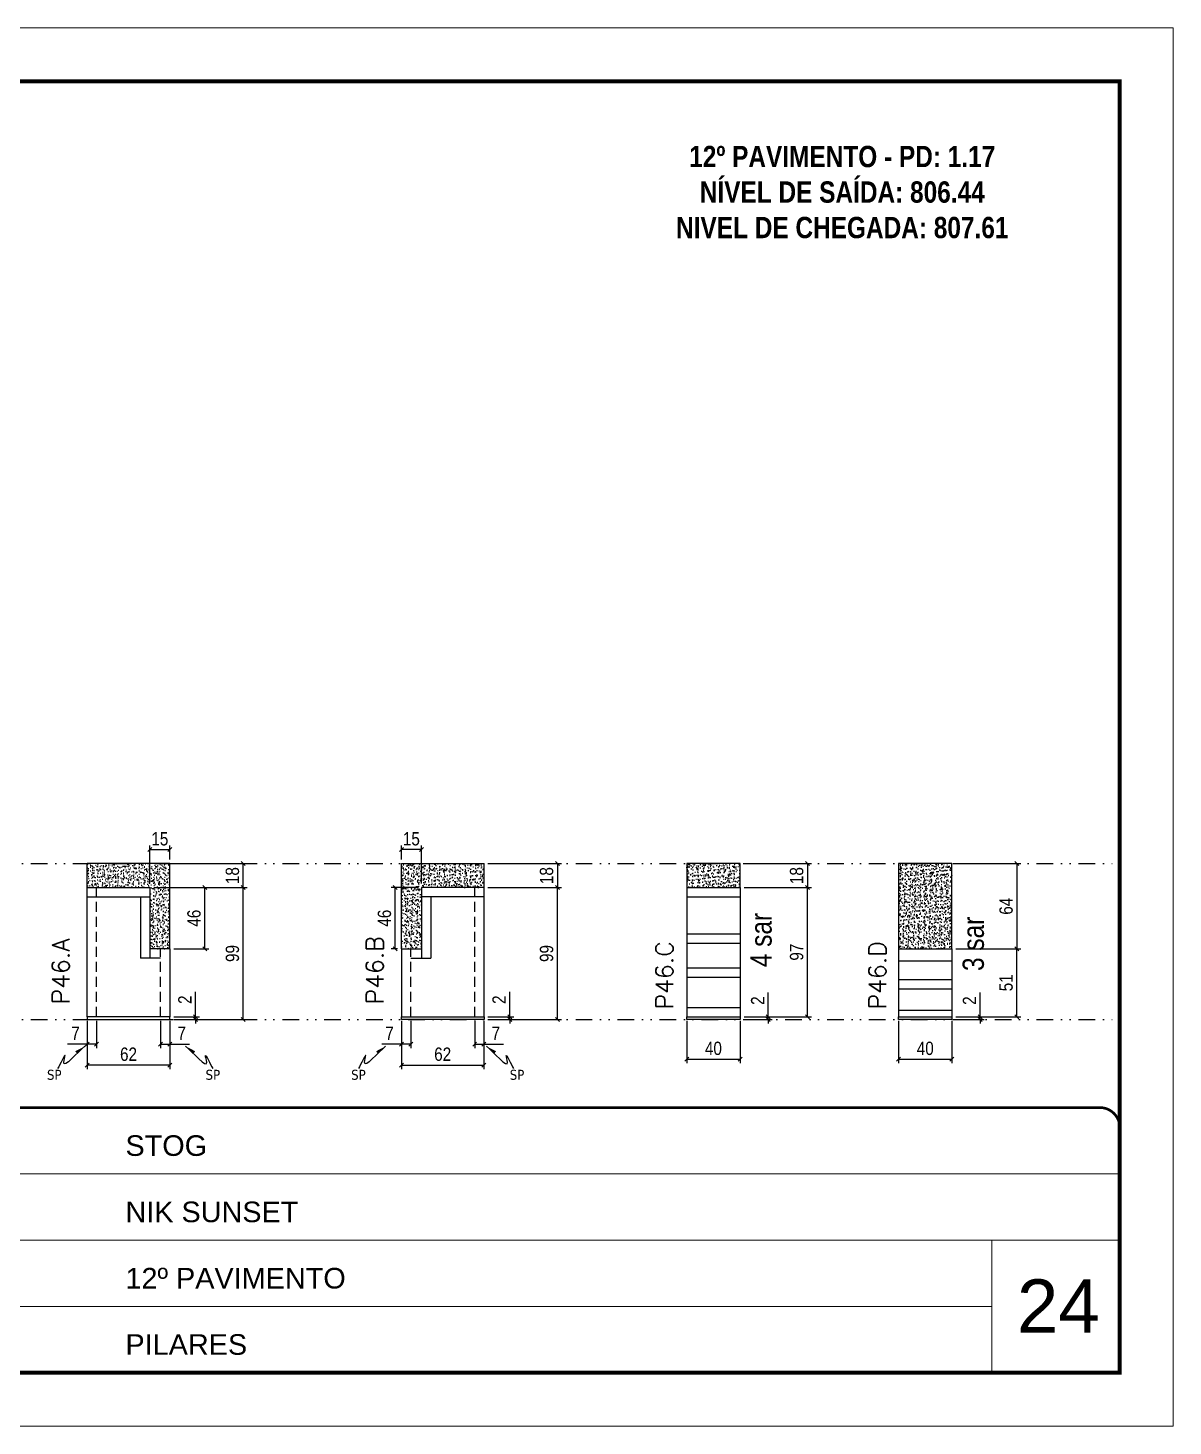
# Model space of a CAD drawing. Extents: x 808 to 7089, y -98 to 17032.
# Drawn here: x 6202 to 7062, y 10240 to 11290 of the extents above; entities that cross this region are included whole.
import ezdxf

# ---------------------------------------------------------------- set-up
doc = ezdxf.new("R2010")
doc.units = 0
for name, pattern in [('CONTINUO', [0]), ('DASHED', [0.75, 0.5, -0.25]), ('DIVIDE2', [0.625, 0.25, -0.125, 0, -0.125, 0, -0.125]), ('HIDDEN', [0.375, 0.25, -0.125])]:
    doc.linetypes.add(name, pattern=pattern)
for name, color, linetype, lineweight in [('CARIMBO', 255, 'Continuous', 9), ('Folhas', 255, 'Continuous', 9), ('SARRAFO DE PRESSAO', 251, 'DASHED', 9), ('Texto Seção', 7, 'Continuous', 15)]:
    doc.layers.add(name, color=color, linetype=linetype, lineweight=lineweight)
for name, color, linetype in [('COTA', 241, 'Continuous'), ('NOMENCLATURA', 7, 'Continuous'), ('Nível', 160, 'Continuous'), ('Painéis', 200, 'Continuous'), ('SARR_2.2x7', 40, 'Continuous'), ('Sarrafo de Pressão', 42, 'HIDDEN'), ('texto', 7, 'Continuous')]:
    doc.layers.add(name, color=color, linetype=linetype)
doc.styles.add('ARIAL', font='arial.ttf')
doc.styles.add('ARIAL_NARROW', font='ARIALN.TTF', dxfattribs={"height": 0.2})
doc.styles.add('COTA TECNICA', font='techl___.ttf', dxfattribs={"height": 10})
doc.styles.add('COTA TECNICA-50', font='techl___.ttf', dxfattribs={"height": 10})
doc.styles.add('REGUA-120', font='ROMANS.shx', dxfattribs={"height": 15})
doc.styles.add('ROMANC', font='techb___.ttf', dxfattribs={"height": 2.5})
doc.styles.get("Standard").update_dxf_attribs({"font": 'arial.ttf'})
doc.dimstyles.new('COTA PAINEL-50', dxfattribs={"dimtxt": 10, "dimasz": 3, "dimexe": 3, "dimexo": 3, "dimgap": 3, "dimtad": 1, "dimdec": 1, "dimzin": 12, "dimdsep": 46, "dimtxsty": 'COTA TECNICA-50', "dimblk1": 'OBLIQUE', "dimblk2": 'OBLIQUE', "dimsah": 1, "dimcen": 0.9, "dimclrd": 4, "dimclre": 4, "dimclrt": 240, "dimadec": 1, "dimazin": 3, "dimtfac": 1, "dimtdec": 1, "dimtmove": 0, "dimatfit": 3, "dimfxl": 1, "dimtolj": 1, "dimtzin": 12, "dimarcsym": 0})
doc.dimstyles.new('PAINEL', dxfattribs={"dimtxt": 10, "dimasz": 3, "dimexe": 3, "dimexo": 3, "dimgap": 3, "dimtad": 1, "dimdec": 1, "dimzin": 12, "dimdsep": 46, "dimtxsty": 'COTA TECNICA', "dimblk1": 'OBLIQUE', "dimblk2": 'OBLIQUE', "dimsah": 1, "dimcen": 0.9, "dimclrd": 4, "dimclre": 4, "dimclrt": 240, "dimadec": 1, "dimazin": 3, "dimtfac": 1, "dimtdec": 1, "dimtmove": 0, "dimatfit": 3, "dimfxl": 1, "dimtolj": 1, "dimtzin": 12, "dimarcsym": 0})
doc.dimstyles.get("Standard").update_dxf_attribs({"dimtxt": 0.18, "dimasz": 0.18, "dimexe": 0.18, "dimexo": 0.0625, "dimgap": 0.09, "dimtad": 0, "dimtih": 1, "dimtoh": 1, "dimdec": 4, "dimzin": 0, "dimdsep": 46, "dimtxsty": 'Standard', "dimcen": 0.09, "dimadec": 0, "dimazin": 0, "dimtfac": 1, "dimtdec": 4, "dimtofl": 0, "dimtmove": 0, "dimatfit": 3, "dimfxl": 1, "dimtolj": 1, "dimtzin": 0, "dimarcsym": 0})

# ---------------------------------------------------------------- blocks, each defined once
blk = doc.blocks.new('9999999999')
at = {"color": 30, "linetype": 'CONTINUO'}
for p, q in [((98564.6, 34379.6), (99584, 34379.6)), ((98564.6, 34329.8), (99488, 34329.8)), ((99584, 34329.8), (99488, 34329.8)), ((99488, 34329.8), (99488, 34230.2)), ((98564.6, 34280), (99488, 34280))]:
    blk.add_line(p, q, dxfattribs=at)
at = {"color": 30, "linetype": 'CONTINUO', "const_width": 2}
blk.add_lwpolyline([(99584, 34230.2), (99584, 34414.4, 0.414214), (99569, 34429.4), (98229, 34429.4, 0.414214), (98214, 34414.4), (98214, 34245.2, 0.414214), (98229, 34230.2), (99584, 34230.2)], format="xyb", dxfattribs=at)
at = {"layer": 'Folhas'}
blk.add_lwpolyline([(98139, 34190.2), (99624, 34190.2), (99624, 35240.2), (98139, 35240.2)], close=True, dxfattribs=at)
at = {"layer": 'Folhas', "color": 30, "const_width": 3}
blk.add_lwpolyline([(98214, 34230.2), (99584, 34230.2), (99584, 35200.2), (98214, 35200.2)], close=True, dxfattribs=at)
at = {"color": 7, "linetype": 'Continuous', "ltscale": 5, "style": 'ARIAL'}
for s, height, p in [('STOG', 15.48, (98837.7, 34393.1)), ('NIK SUNSET', 15.48, (98837.7, 34343.3)), ('12º PAVIMENTO', 15.483, (98837.7, 34293.5)), ('PILARES', 15.48, (98837.7, 34243.7))]:
    blk.add_text(s, height=height, dxfattribs=at).set_placement(p)
blk = doc.blocks.new('_Oblique')
at = {"color": 0, "linetype": 'ByBlock', "lineweight": -2}
blk.add_line((-0.5, -0.5), (0.5, 0.5), dxfattribs=at)
blk = doc.blocks.new('*D1766')
at = {"layer": 'COTA', "color": 4, "lineweight": -2, "transparency": 16777216}
for p, q in [((6246.7, 10544), (6246.7, 10507.7)), ((6308.7, 10544), (6308.7, 10507.7)), ((6308.7, 10510.7), (6246.7, 10510.7))]:
    blk.add_line(p, q, dxfattribs=at)
at = {"layer": 'Defpoints', "color": 0, "transparency": 16777216}
for p in [(6246.7, 10547), (6308.7, 10547), (6246.7, 10510.7)]:
    blk.add_point(p, dxfattribs=at)
at = {"layer": 'COTA', "color": 4, "lineweight": -2, "transparency": 16777216, "xscale": 3, "yscale": 3, "zscale": 3, "rotation": 180}
blk.add_blockref('_Oblique', (6246.7, 10510.7), dxfattribs=at)
at = {"layer": 'COTA', "color": 4, "lineweight": -2, "transparency": 16777216, "xscale": 3, "yscale": 3, "zscale": 3}
blk.add_blockref('_Oblique', (6308.7, 10510.7), dxfattribs=at)
at = {"layer": 'COTA', "color": 240, "transparency": 16777216, "insert": (6277.7, 10518.8), "char_height": 10, "attachment_point": 5, "style": 'COTA TECNICA'}
blk.add_mtext('\\A1;62', dxfattribs=at)
blk = doc.blocks.new('*D1767')
at = {"layer": 'COTA', "color": 4, "lineweight": -2, "transparency": 16777216}
for p, q in [((6301.7, 10544), (6301.7, 10523.5)), ((6308.7, 10542), (6308.7, 10523.5)), ((6301.7, 10526.5), (6308.7, 10526.5)), ((6308.7, 10526.5), (6323.5, 10526.5))]:
    blk.add_line(p, q, dxfattribs=at)
at = {"layer": 'Defpoints', "color": 0, "transparency": 16777216}
for p in [(6301.7, 10547), (6308.7, 10545), (6308.7, 10526.5)]:
    blk.add_point(p, dxfattribs=at)
at = {"layer": 'COTA', "color": 4, "lineweight": -2, "transparency": 16777216, "xscale": 3, "yscale": 3, "zscale": 3, "rotation": 180}
blk.add_blockref('_Oblique', (6301.7, 10526.5), dxfattribs=at)
at = {"layer": 'COTA', "color": 4, "lineweight": -2, "transparency": 16777216, "xscale": 3, "yscale": 3, "zscale": 3}
blk.add_blockref('_Oblique', (6308.7, 10526.5), dxfattribs=at)
at = {"layer": 'COTA', "color": 240, "transparency": 16777216, "insert": (6317.6, 10534.6), "char_height": 10, "attachment_point": 5, "style": 'COTA TECNICA-50'}
blk.add_mtext('\\A1;7', dxfattribs=at)
blk = doc.blocks.new('*D1768')
at = {"layer": 'COTA', "color": 4, "lineweight": -2, "transparency": 16777216}
for p, q in [((6246.7, 10542), (6246.7, 10523.5)), ((6253.7, 10544), (6253.7, 10523.5)), ((6246.7, 10526.5), (6232, 10526.5)), ((6253.7, 10526.5), (6246.7, 10526.5))]:
    blk.add_line(p, q, dxfattribs=at)
at = {"layer": 'Defpoints', "color": 0, "transparency": 16777216}
for p in [(6246.7, 10545), (6253.7, 10547), (6246.7, 10526.5)]:
    blk.add_point(p, dxfattribs=at)
at = {"layer": 'COTA', "color": 4, "lineweight": -2, "transparency": 16777216, "xscale": 3, "yscale": 3, "zscale": 3, "rotation": 180}
blk.add_blockref('_Oblique', (6246.7, 10526.5), dxfattribs=at)
at = {"layer": 'COTA', "color": 4, "lineweight": -2, "transparency": 16777216, "xscale": 3, "yscale": 3, "zscale": 3}
blk.add_blockref('_Oblique', (6253.7, 10526.5), dxfattribs=at)
at = {"layer": 'COTA', "color": 240, "transparency": 16777216, "insert": (6237.9, 10534.6), "char_height": 10, "attachment_point": 5, "style": 'COTA TECNICA-50'}
blk.add_mtext('\\A1;7', dxfattribs=at)
blk = doc.blocks.new('*D1769')
at = {"layer": 'COTA', "color": 4, "linetype": 'ByBlock', "lineweight": -2, "transparency": 16777216}
for p, q in [((6311.7, 10644), (6366.8, 10644)), ((6363.8, 10545), (6363.8, 10644)), ((6311.7, 10545), (6366.8, 10545))]:
    blk.add_line(p, q, dxfattribs=at)
at = {"layer": 'Defpoints', "color": 0, "linetype": 'ByBlock', "transparency": 16777216}
for p in [(6308.7, 10644), (6363.8, 10644), (6308.7, 10545)]:
    blk.add_point(p, dxfattribs=at)
at = {"layer": 'COTA', "color": 4, "linetype": 'ByBlock', "lineweight": -2, "transparency": 16777216, "xscale": 3, "yscale": 3, "zscale": 3}
for p, rotation in [((6363.8, 10644), 90), ((6363.8, 10545), 270)]:
    blk.add_blockref('_Oblique', p, dxfattribs=dict(at, rotation=rotation))
at = {"layer": 'COTA', "color": 240, "linetype": 'ByBlock', "transparency": 16777216, "insert": (6355.7, 10594.5), "char_height": 10, "attachment_point": 5, "rotation": 90, "style": 'COTA TECNICA'}
blk.add_mtext('\\A1;99', dxfattribs=at)
blk = doc.blocks.new('*D1749')
at = {"layer": 'COTA', "color": 4, "lineweight": -2, "transparency": 16777216}
for p, q in [((6328, 10547), (6328, 10565.8)), ((6311.7, 10547), (6331, 10547)), ((6311.7, 10545), (6331, 10545)), ((6328, 10545), (6328, 10547)), ((6328, 10545), (6328, 10542))]:
    blk.add_line(p, q, dxfattribs=at)
at = {"layer": 'Defpoints', "color": 0, "transparency": 16777216}
for p in [(6308.7, 10547), (6308.7, 10545), (6328, 10545)]:
    blk.add_point(p, dxfattribs=at)
at = {"layer": 'COTA', "color": 4, "lineweight": -2, "transparency": 16777216, "xscale": 3, "yscale": 3, "zscale": 3}
for p, rotation in [((6328, 10547), 270), ((6328, 10545), 90)]:
    blk.add_blockref('_Oblique', p, dxfattribs=dict(at, rotation=rotation))
at = {"layer": 'COTA', "color": 240, "transparency": 16777216, "insert": (6320, 10559.8), "char_height": 10, "attachment_point": 5, "rotation": 90, "style": 'COTA TECNICA-50'}
blk.add_mtext('\\A1;2', dxfattribs=at)
blk = doc.blocks.new('*D1750')
at = {"layer": 'COTA', "color": 4, "linetype": 'ByBlock', "lineweight": -2, "transparency": 16777216}
for p, q in [((6311.7, 10644), (6366.8, 10644)), ((6363.8, 10545), (6363.8, 10644)), ((6311.7, 10545), (6366.8, 10545))]:
    blk.add_line(p, q, dxfattribs=at)
at = {"layer": 'Defpoints', "color": 0, "linetype": 'ByBlock', "transparency": 16777216}
for p in [(6308.7, 10644), (6363.8, 10644), (6308.7, 10545)]:
    blk.add_point(p, dxfattribs=at)
at = {"layer": 'COTA', "color": 4, "linetype": 'ByBlock', "lineweight": -2, "transparency": 16777216, "xscale": 3, "yscale": 3, "zscale": 3}
for p, rotation in [((6363.8, 10644), 90), ((6363.8, 10545), 270)]:
    blk.add_blockref('_Oblique', p, dxfattribs=dict(at, rotation=rotation))
at = {"layer": 'COTA', "color": 240, "linetype": 'ByBlock', "transparency": 16777216, "insert": (6355.7, 10594.5), "char_height": 10, "attachment_point": 5, "rotation": 90, "style": 'COTA TECNICA'}
blk.add_mtext('\\A1;99', dxfattribs=at)
blk = doc.blocks.new('*D1751')
at = {"layer": 'COTA', "color": 4, "lineweight": -2, "transparency": 16777216}
for p, q in [((6855.7, 10544), (6855.7, 10512.1)), ((6895.7, 10544), (6895.7, 10512.1)), ((6855.7, 10515.1), (6895.7, 10515.1))]:
    blk.add_line(p, q, dxfattribs=at)
at = {"layer": 'Defpoints', "color": 0, "transparency": 16777216}
for p in [(6855.7, 10547), (6895.7, 10547), (6895.7, 10515.1)]:
    blk.add_point(p, dxfattribs=at)
at = {"layer": 'COTA', "color": 4, "lineweight": -2, "transparency": 16777216, "xscale": 3, "yscale": 3, "zscale": 3, "rotation": 180}
blk.add_blockref('_Oblique', (6855.7, 10515.1), dxfattribs=at)
at = {"layer": 'COTA', "color": 4, "lineweight": -2, "transparency": 16777216, "xscale": 3, "yscale": 3, "zscale": 3}
blk.add_blockref('_Oblique', (6895.7, 10515.1), dxfattribs=at)
at = {"layer": 'COTA', "color": 240, "transparency": 16777216, "insert": (6875.7, 10523.2), "char_height": 10, "attachment_point": 5, "style": 'COTA TECNICA'}
blk.add_mtext('\\A1;40', dxfattribs=at)
blk = doc.blocks.new('*D1752')
at = {"layer": 'COTA', "color": 4, "lineweight": -2, "transparency": 16777216}
for p, q in [((6916.9, 10547), (6916.9, 10565.1)), ((6898.7, 10547), (6919.9, 10547)), ((6898.7, 10545), (6919.9, 10545)), ((6916.9, 10545), (6916.9, 10547)), ((6916.9, 10545), (6916.9, 10542))]:
    blk.add_line(p, q, dxfattribs=at)
at = {"layer": 'Defpoints', "color": 0, "transparency": 16777216}
for p in [(6895.7, 10547), (6895.7, 10545), (6916.9, 10547)]:
    blk.add_point(p, dxfattribs=at)
at = {"layer": 'COTA', "color": 4, "lineweight": -2, "transparency": 16777216, "xscale": 3, "yscale": 3, "zscale": 3}
for p, rotation in [((6916.9, 10547), 270), ((6916.9, 10545), 90)]:
    blk.add_blockref('_Oblique', p, dxfattribs=dict(at, rotation=rotation))
at = {"layer": 'COTA', "color": 240, "transparency": 16777216, "insert": (6908.9, 10559.1), "char_height": 10, "attachment_point": 5, "rotation": 90, "style": 'COTA TECNICA-50'}
blk.add_mtext('\\A1;2', dxfattribs=at)
blk = doc.blocks.new('*D1770')
at = {"layer": 'COTA', "color": 4, "linetype": 'ByBlock', "lineweight": -2, "transparency": 16777216}
for p, q in [((6898.7, 10662), (6947.5, 10662)), ((6944.5, 10662), (6944.5, 10598)), ((6898.7, 10598), (6947.5, 10598))]:
    blk.add_line(p, q, dxfattribs=at)
at = {"layer": 'Defpoints', "color": 0, "linetype": 'ByBlock', "transparency": 16777216}
for p in [(6895.7, 10662), (6895.7, 10598), (6944.5, 10598)]:
    blk.add_point(p, dxfattribs=at)
at = {"layer": 'COTA', "color": 4, "linetype": 'ByBlock', "lineweight": -2, "transparency": 16777216, "xscale": 3, "yscale": 3, "zscale": 3}
for p, rotation in [((6944.5, 10662), 90), ((6944.5, 10598), 270)]:
    blk.add_blockref('_Oblique', p, dxfattribs=dict(at, rotation=rotation))
at = {"layer": 'COTA', "color": 240, "linetype": 'ByBlock', "transparency": 16777216, "insert": (6936.4, 10630), "char_height": 10, "attachment_point": 5, "rotation": 90, "style": 'COTA TECNICA'}
blk.add_mtext('\\A1;64', dxfattribs=at)
blk = doc.blocks.new('*D1753')
at = {"layer": 'COTA', "color": 4, "lineweight": -2, "transparency": 16777216}
for p, q in [((6898.7, 10598), (6947.5, 10598)), ((6944.5, 10547), (6944.5, 10598)), ((6898.7, 10547), (6947.5, 10547))]:
    blk.add_line(p, q, dxfattribs=at)
at = {"layer": 'Defpoints', "color": 0, "transparency": 16777216}
for p in [(6895.7, 10598), (6944.5, 10598), (6895.7, 10547)]:
    blk.add_point(p, dxfattribs=at)
at = {"layer": 'COTA', "color": 4, "lineweight": -2, "transparency": 16777216, "xscale": 3, "yscale": 3, "zscale": 3}
for p, rotation in [((6944.5, 10598), 90), ((6944.5, 10547), 270)]:
    blk.add_blockref('_Oblique', p, dxfattribs=dict(at, rotation=rotation))
at = {"layer": 'COTA', "color": 240, "transparency": 16777216, "insert": (6936.4, 10572.5), "char_height": 10, "attachment_point": 5, "rotation": 90, "style": 'COTA TECNICA-50'}
blk.add_mtext('\\A1;51', dxfattribs=at)
blk = doc.blocks.new('*D1754')
at = {"layer": 'COTA', "color": 4, "lineweight": -2, "transparency": 16777216}
for p, q in [((6482.5, 10544), (6482.5, 10507.7)), ((6544.5, 10544), (6544.5, 10507.7)), ((6482.5, 10510.7), (6544.5, 10510.7))]:
    blk.add_line(p, q, dxfattribs=at)
at = {"layer": 'Defpoints', "color": 0, "transparency": 16777216}
for p in [(6482.5, 10547), (6544.5, 10547), (6544.5, 10510.7)]:
    blk.add_point(p, dxfattribs=at)
at = {"layer": 'COTA', "color": 4, "lineweight": -2, "transparency": 16777216, "xscale": 3, "yscale": 3, "zscale": 3, "rotation": 180}
blk.add_blockref('_Oblique', (6482.5, 10510.7), dxfattribs=at)
at = {"layer": 'COTA', "color": 4, "lineweight": -2, "transparency": 16777216, "xscale": 3, "yscale": 3, "zscale": 3}
blk.add_blockref('_Oblique', (6544.5, 10510.7), dxfattribs=at)
at = {"layer": 'COTA', "color": 240, "transparency": 16777216, "insert": (6513.5, 10518.8), "char_height": 10, "attachment_point": 5, "style": 'COTA TECNICA'}
blk.add_mtext('\\A1;62', dxfattribs=at)
blk = doc.blocks.new('*D1755')
at = {"layer": 'COTA', "color": 4, "lineweight": -2, "transparency": 16777216}
for p, q in [((6482.5, 10542), (6482.5, 10523.5)), ((6489.5, 10544), (6489.5, 10523.5)), ((6482.5, 10526.5), (6467.8, 10526.5)), ((6489.5, 10526.5), (6482.5, 10526.5))]:
    blk.add_line(p, q, dxfattribs=at)
at = {"layer": 'Defpoints', "color": 0, "transparency": 16777216}
for p in [(6482.5, 10545), (6489.5, 10547), (6482.5, 10526.5)]:
    blk.add_point(p, dxfattribs=at)
at = {"layer": 'COTA', "color": 4, "lineweight": -2, "transparency": 16777216, "xscale": 3, "yscale": 3, "zscale": 3, "rotation": 180}
blk.add_blockref('_Oblique', (6482.5, 10526.5), dxfattribs=at)
at = {"layer": 'COTA', "color": 4, "lineweight": -2, "transparency": 16777216, "xscale": 3, "yscale": 3, "zscale": 3}
blk.add_blockref('_Oblique', (6489.5, 10526.5), dxfattribs=at)
at = {"layer": 'COTA', "color": 240, "transparency": 16777216, "insert": (6473.6, 10534.6), "char_height": 10, "attachment_point": 5, "style": 'COTA TECNICA-50'}
blk.add_mtext('\\A1;7', dxfattribs=at)
blk = doc.blocks.new('*D1756')
at = {"layer": 'COTA', "color": 4, "lineweight": -2, "transparency": 16777216}
for p, q in [((6537.5, 10544), (6537.5, 10523.5)), ((6544.5, 10542), (6544.5, 10523.5)), ((6537.5, 10526.5), (6544.5, 10526.5)), ((6544.5, 10526.5), (6559.2, 10526.5))]:
    blk.add_line(p, q, dxfattribs=at)
at = {"layer": 'Defpoints', "color": 0, "transparency": 16777216}
for p in [(6537.5, 10547), (6544.5, 10545), (6544.5, 10526.5)]:
    blk.add_point(p, dxfattribs=at)
at = {"layer": 'COTA', "color": 4, "lineweight": -2, "transparency": 16777216, "xscale": 3, "yscale": 3, "zscale": 3, "rotation": 180}
blk.add_blockref('_Oblique', (6537.5, 10526.5), dxfattribs=at)
at = {"layer": 'COTA', "color": 4, "lineweight": -2, "transparency": 16777216, "xscale": 3, "yscale": 3, "zscale": 3}
blk.add_blockref('_Oblique', (6544.5, 10526.5), dxfattribs=at)
at = {"layer": 'COTA', "color": 240, "transparency": 16777216, "insert": (6553.4, 10534.6), "char_height": 10, "attachment_point": 5, "style": 'COTA TECNICA-50'}
blk.add_mtext('\\A1;7', dxfattribs=at)
blk = doc.blocks.new('*D1757')
at = {"layer": 'COTA', "color": 4, "linetype": 'ByBlock', "lineweight": -2, "transparency": 16777216}
for p, q in [((6547.5, 10644), (6602.6, 10644)), ((6599.6, 10545), (6599.6, 10644)), ((6547.5, 10545), (6602.6, 10545))]:
    blk.add_line(p, q, dxfattribs=at)
at = {"layer": 'Defpoints', "color": 0, "linetype": 'ByBlock', "transparency": 16777216}
for p in [(6544.5, 10644), (6599.6, 10644), (6544.5, 10545)]:
    blk.add_point(p, dxfattribs=at)
at = {"layer": 'COTA', "color": 4, "linetype": 'ByBlock', "lineweight": -2, "transparency": 16777216, "xscale": 3, "yscale": 3, "zscale": 3}
for p, rotation in [((6599.6, 10644), 90), ((6599.6, 10545), 270)]:
    blk.add_blockref('_Oblique', p, dxfattribs=dict(at, rotation=rotation))
at = {"layer": 'COTA', "color": 240, "linetype": 'ByBlock', "transparency": 16777216, "insert": (6591.5, 10594.5), "char_height": 10, "attachment_point": 5, "rotation": 90, "style": 'COTA TECNICA'}
blk.add_mtext('\\A1;99', dxfattribs=at)
blk = doc.blocks.new('*D1758')
at = {"layer": 'COTA', "color": 4, "lineweight": -2, "transparency": 16777216}
for p, q in [((6563.8, 10547), (6563.8, 10565.8)), ((6547.5, 10547), (6566.8, 10547)), ((6547.5, 10545), (6566.8, 10545)), ((6563.8, 10545), (6563.8, 10547)), ((6563.8, 10545), (6563.8, 10542))]:
    blk.add_line(p, q, dxfattribs=at)
at = {"layer": 'Defpoints', "color": 0, "transparency": 16777216}
for p in [(6544.5, 10547), (6544.5, 10545), (6563.8, 10545)]:
    blk.add_point(p, dxfattribs=at)
at = {"layer": 'COTA', "color": 4, "lineweight": -2, "transparency": 16777216, "xscale": 3, "yscale": 3, "zscale": 3}
for p, rotation in [((6563.8, 10547), 270), ((6563.8, 10545), 90)]:
    blk.add_blockref('_Oblique', p, dxfattribs=dict(at, rotation=rotation))
at = {"layer": 'COTA', "color": 240, "transparency": 16777216, "insert": (6555.8, 10559.8), "char_height": 10, "attachment_point": 5, "rotation": 90, "style": 'COTA TECNICA-50'}
blk.add_mtext('\\A1;2', dxfattribs=at)
blk = doc.blocks.new('*D1759')
at = {"layer": 'COTA', "color": 4, "linetype": 'ByBlock', "lineweight": -2, "transparency": 16777216}
for p, q in [((6547.5, 10644), (6602.6, 10644)), ((6599.6, 10545), (6599.6, 10644)), ((6547.5, 10545), (6602.6, 10545))]:
    blk.add_line(p, q, dxfattribs=at)
at = {"layer": 'Defpoints', "color": 0, "linetype": 'ByBlock', "transparency": 16777216}
for p in [(6544.5, 10644), (6599.6, 10644), (6544.5, 10545)]:
    blk.add_point(p, dxfattribs=at)
at = {"layer": 'COTA', "color": 4, "linetype": 'ByBlock', "lineweight": -2, "transparency": 16777216, "xscale": 3, "yscale": 3, "zscale": 3}
for p, rotation in [((6599.6, 10644), 90), ((6599.6, 10545), 270)]:
    blk.add_blockref('_Oblique', p, dxfattribs=dict(at, rotation=rotation))
at = {"layer": 'COTA', "color": 240, "linetype": 'ByBlock', "transparency": 16777216, "insert": (6591.5, 10594.5), "char_height": 10, "attachment_point": 5, "rotation": 90, "style": 'COTA TECNICA'}
blk.add_mtext('\\A1;99', dxfattribs=at)
blk = doc.blocks.new('*D1760')
at = {"layer": 'COTA', "color": 4, "lineweight": -2, "transparency": 16777216}
for p, q in [((6696.7, 10544), (6696.7, 10512.1)), ((6736.7, 10544), (6736.7, 10512.1)), ((6696.7, 10515.1), (6736.7, 10515.1))]:
    blk.add_line(p, q, dxfattribs=at)
at = {"layer": 'Defpoints', "color": 0, "transparency": 16777216}
for p in [(6696.7, 10547), (6736.7, 10547), (6736.7, 10515.1)]:
    blk.add_point(p, dxfattribs=at)
at = {"layer": 'COTA', "color": 4, "lineweight": -2, "transparency": 16777216, "xscale": 3, "yscale": 3, "zscale": 3, "rotation": 180}
blk.add_blockref('_Oblique', (6696.7, 10515.1), dxfattribs=at)
at = {"layer": 'COTA', "color": 4, "lineweight": -2, "transparency": 16777216, "xscale": 3, "yscale": 3, "zscale": 3}
blk.add_blockref('_Oblique', (6736.7, 10515.1), dxfattribs=at)
at = {"layer": 'COTA', "color": 240, "transparency": 16777216, "insert": (6716.7, 10523.2), "char_height": 10, "attachment_point": 5, "style": 'COTA TECNICA'}
blk.add_mtext('\\A1;40', dxfattribs=at)
blk = doc.blocks.new('*D1761')
at = {"layer": 'COTA', "color": 4, "lineweight": -2, "transparency": 16777216}
for p, q in [((6757.9, 10547), (6757.9, 10565.1)), ((6739.7, 10547), (6760.9, 10547)), ((6739.7, 10545), (6760.9, 10545)), ((6757.9, 10545), (6757.9, 10547)), ((6757.9, 10545), (6757.9, 10542))]:
    blk.add_line(p, q, dxfattribs=at)
at = {"layer": 'Defpoints', "color": 0, "transparency": 16777216}
for p in [(6736.7, 10547), (6736.7, 10545), (6757.9, 10547)]:
    blk.add_point(p, dxfattribs=at)
at = {"layer": 'COTA', "color": 4, "lineweight": -2, "transparency": 16777216, "xscale": 3, "yscale": 3, "zscale": 3}
for p, rotation in [((6757.9, 10547), 270), ((6757.9, 10545), 90)]:
    blk.add_blockref('_Oblique', p, dxfattribs=dict(at, rotation=rotation))
at = {"layer": 'COTA', "color": 240, "transparency": 16777216, "insert": (6749.9, 10559.1), "char_height": 10, "attachment_point": 5, "rotation": 90, "style": 'COTA TECNICA-50'}
blk.add_mtext('\\A1;2', dxfattribs=at)
blk = doc.blocks.new('*D1771')
at = {"layer": 'COTA', "color": 4, "linetype": 'ByBlock', "lineweight": -2, "transparency": 16777216}
for p, q in [((6739.7, 10662), (6790.3, 10662)), ((6787.3, 10662), (6787.3, 10644)), ((6739.7, 10644), (6790.3, 10644))]:
    blk.add_line(p, q, dxfattribs=at)
at = {"layer": 'Defpoints', "color": 0, "linetype": 'ByBlock', "transparency": 16777216}
for p in [(6736.7, 10662), (6736.7, 10644), (6787.3, 10644)]:
    blk.add_point(p, dxfattribs=at)
at = {"layer": 'COTA', "color": 4, "linetype": 'ByBlock', "lineweight": -2, "transparency": 16777216, "xscale": 3, "yscale": 3, "zscale": 3}
for p, rotation in [((6787.3, 10662), 90), ((6787.3, 10644), 270)]:
    blk.add_blockref('_Oblique', p, dxfattribs=dict(at, rotation=rotation))
at = {"layer": 'COTA', "color": 240, "linetype": 'ByBlock', "transparency": 16777216, "insert": (6779.2, 10653), "char_height": 10, "attachment_point": 5, "rotation": 90, "style": 'COTA TECNICA'}
blk.add_mtext('\\A1;18', dxfattribs=at)
blk = doc.blocks.new('*D1772')
at = {"layer": 'COTA', "color": 4, "lineweight": -2, "transparency": 16777216}
for p, q in [((6739.7, 10644), (6790.3, 10644)), ((6787.3, 10547), (6787.3, 10644)), ((6739.7, 10547), (6790.3, 10547))]:
    blk.add_line(p, q, dxfattribs=at)
at = {"layer": 'Defpoints', "color": 0, "transparency": 16777216}
for p in [(6736.7, 10644), (6787.3, 10644), (6736.7, 10547)]:
    blk.add_point(p, dxfattribs=at)
at = {"layer": 'COTA', "color": 4, "lineweight": -2, "transparency": 16777216, "xscale": 3, "yscale": 3, "zscale": 3}
for p, rotation in [((6787.3, 10644), 90), ((6787.3, 10547), 270)]:
    blk.add_blockref('_Oblique', p, dxfattribs=dict(at, rotation=rotation))
at = {"layer": 'COTA', "color": 240, "transparency": 16777216, "insert": (6779.2, 10595.5), "char_height": 10, "attachment_point": 5, "rotation": 90, "style": 'COTA TECNICA-50'}
blk.add_mtext('\\A1;97', dxfattribs=at)
blk = doc.blocks.new('*D1762')
at = {"layer": 'COTA', "color": 4, "lineweight": -2, "transparency": 16777216}
for p, q in [((6547.5, 10662), (6602.6, 10662)), ((6599.6, 10662), (6599.6, 10644)), ((6547.5, 10644), (6602.6, 10644))]:
    blk.add_line(p, q, dxfattribs=at)
at = {"layer": 'Defpoints', "color": 0, "transparency": 16777216}
for p in [(6544.5, 10662), (6544.5, 10644), (6599.6, 10644)]:
    blk.add_point(p, dxfattribs=at)
at = {"layer": 'COTA', "color": 4, "lineweight": -2, "transparency": 16777216, "xscale": 3, "yscale": 3, "zscale": 3}
for p, rotation in [((6599.6, 10662), 90), ((6599.6, 10644), 270)]:
    blk.add_blockref('_Oblique', p, dxfattribs=dict(at, rotation=rotation))
at = {"layer": 'COTA', "color": 240, "transparency": 16777216, "insert": (6591.5, 10653), "char_height": 10, "attachment_point": 5, "rotation": 90, "style": 'COTA TECNICA-50'}
blk.add_mtext('\\A1;18', dxfattribs=at)
blk = doc.blocks.new('*D1763')
at = {"layer": 'COTA', "color": 4, "lineweight": -2, "transparency": 16777216}
for p, q in [((6297.7, 10662), (6366.8, 10662)), ((6363.8, 10644), (6363.8, 10662)), ((6311.7, 10644), (6366.8, 10644))]:
    blk.add_line(p, q, dxfattribs=at)
at = {"layer": 'Defpoints', "color": 0, "transparency": 16777216}
for p in [(6294.7, 10662), (6363.8, 10662), (6308.7, 10644)]:
    blk.add_point(p, dxfattribs=at)
at = {"layer": 'COTA', "color": 4, "lineweight": -2, "transparency": 16777216, "xscale": 3, "yscale": 3, "zscale": 3}
for p, rotation in [((6363.8, 10662), 90), ((6363.8, 10644), 270)]:
    blk.add_blockref('_Oblique', p, dxfattribs=dict(at, rotation=rotation))
at = {"layer": 'COTA', "color": 240, "transparency": 16777216, "insert": (6355.7, 10653), "char_height": 10, "attachment_point": 5, "rotation": 90, "style": 'COTA TECNICA-50'}
blk.add_mtext('\\A1;18', dxfattribs=at)
blk = doc.blocks.new('*D1775')
at = {"layer": 'COTA', "color": 4, "lineweight": -2, "transparency": 16777216}
for p, q in [((6296.7, 10644), (6338, 10644)), ((6335, 10598), (6335, 10644)), ((6311.7, 10598), (6338, 10598))]:
    blk.add_line(p, q, dxfattribs=at)
at = {"layer": 'Defpoints', "color": 0, "transparency": 16777216}
for p in [(6293.7, 10644), (6335, 10644), (6308.7, 10598)]:
    blk.add_point(p, dxfattribs=at)
at = {"layer": 'COTA', "color": 4, "lineweight": -2, "transparency": 16777216, "xscale": 3, "yscale": 3, "zscale": 3}
for p, rotation in [((6335, 10644), 90), ((6335, 10598), 270)]:
    blk.add_blockref('_Oblique', p, dxfattribs=dict(at, rotation=rotation))
at = {"layer": 'COTA', "color": 240, "transparency": 16777216, "insert": (6326.9, 10621), "char_height": 10, "attachment_point": 5, "rotation": 90, "style": 'COTA TECNICA'}
blk.add_mtext('\\A1;46', dxfattribs=at)
blk = doc.blocks.new('*D1776')
at = {"layer": 'COTA', "color": 4, "lineweight": -2, "transparency": 16777216}
for p, q in [((6293.7, 10647), (6293.7, 10675.5)), ((6293.7, 10672.5), (6308.7, 10672.5)), ((6308.7, 10665), (6308.7, 10675.5))]:
    blk.add_line(p, q, dxfattribs=at)
at = {"layer": 'Defpoints', "color": 0, "transparency": 16777216}
for p in [(6308.7, 10672.5), (6308.7, 10662), (6293.7, 10644)]:
    blk.add_point(p, dxfattribs=at)
at = {"layer": 'COTA', "color": 4, "lineweight": -2, "transparency": 16777216, "xscale": 3, "yscale": 3, "zscale": 3, "rotation": 180}
blk.add_blockref('_Oblique', (6293.7, 10672.5), dxfattribs=at)
at = {"layer": 'COTA', "color": 4, "lineweight": -2, "transparency": 16777216, "xscale": 3, "yscale": 3, "zscale": 3}
blk.add_blockref('_Oblique', (6308.7, 10672.5), dxfattribs=at)
at = {"layer": 'COTA', "color": 240, "transparency": 16777216, "insert": (6301.2, 10680.6), "char_height": 10, "attachment_point": 5, "style": 'COTA TECNICA'}
blk.add_mtext('\\A1;15', dxfattribs=at)
blk = doc.blocks.new('*D1777')
at = {"layer": 'COTA', "color": 4, "lineweight": -2, "transparency": 16777216}
for p, q in [((6494.5, 10644), (6474.9, 10644)), ((6477.9, 10598), (6477.9, 10644)), ((6479.5, 10598), (6474.9, 10598))]:
    blk.add_line(p, q, dxfattribs=at)
at = {"layer": 'Defpoints', "color": 0, "transparency": 16777216}
for p in [(6477.9, 10644), (6497.5, 10644), (6482.5, 10598)]:
    blk.add_point(p, dxfattribs=at)
at = {"layer": 'COTA', "color": 4, "lineweight": -2, "transparency": 16777216, "xscale": 3, "yscale": 3, "zscale": 3}
for p, rotation in [((6477.9, 10644), 90), ((6477.9, 10598), 270)]:
    blk.add_blockref('_Oblique', p, dxfattribs=dict(at, rotation=rotation))
at = {"layer": 'COTA', "color": 240, "transparency": 16777216, "insert": (6469.8, 10621), "char_height": 10, "attachment_point": 5, "rotation": 90, "style": 'COTA TECNICA'}
blk.add_mtext('\\A1;46', dxfattribs=at)
blk = doc.blocks.new('*D1778')
at = {"layer": 'COTA', "color": 4, "lineweight": -2, "transparency": 16777216}
for p, q in [((6482.5, 10665), (6482.5, 10675.5)), ((6497.5, 10672.5), (6482.5, 10672.5)), ((6497.5, 10647), (6497.5, 10675.5))]:
    blk.add_line(p, q, dxfattribs=at)
at = {"layer": 'Defpoints', "color": 0, "transparency": 16777216}
for p in [(6482.5, 10672.5), (6482.5, 10662), (6497.5, 10644)]:
    blk.add_point(p, dxfattribs=at)
at = {"layer": 'COTA', "color": 4, "lineweight": -2, "transparency": 16777216, "xscale": 3, "yscale": 3, "zscale": 3, "rotation": 180}
blk.add_blockref('_Oblique', (6482.5, 10672.5), dxfattribs=at)
at = {"layer": 'COTA', "color": 4, "lineweight": -2, "transparency": 16777216, "xscale": 3, "yscale": 3, "zscale": 3}
blk.add_blockref('_Oblique', (6497.5, 10672.5), dxfattribs=at)
at = {"layer": 'COTA', "color": 240, "transparency": 16777216, "insert": (6490, 10680.6), "char_height": 10, "attachment_point": 5, "style": 'COTA TECNICA'}
blk.add_mtext('\\A1;15', dxfattribs=at)

msp = doc.modelspace()

# ---------------------------------------------------------------- hatches: boundary and pattern name
at = {"layer": 'COTA', "linetype": 'ByBlock'}
h = msp.add_hatch(dxfattribs=at)
h.set_pattern_fill('AR-CONC', color=256, scale=0.03)
h.paths.add_polyline_path([(6308.75, 10662.02), (6246.75, 10662.02), (6246.75, 10644.02), (6293.75, 10644.02), (6293.75, 10598.02), (6308.75, 10598.02)])
h = msp.add_hatch(dxfattribs=at)
h.set_pattern_fill('AR-CONC', color=256, scale=0.03)
h.paths.add_polyline_path([(6497.51, 10644.02), (6544.51, 10644.02), (6544.51, 10662.02), (6482.51, 10662.02), (6482.51, 10598.02), (6497.51, 10598.02)])
h = msp.add_hatch(dxfattribs=at)
h.set_pattern_fill('AR-CONC', color=256, scale=0.03)
h.set_pattern_definition([(50, (3170, -3445.7253), (5.4655401, -0.4781726), [0.5715, -6.2865]), (355, (3170, -3445.7253), (-1.0573026, 5.7317054), [0.4572, -5.0292175]), (100.451445, (3170.4555, -3445.765), (4.4082374, 5.2535326), [0.4857003, -5.3427073]), (46.1842, (3170, -3444.201), (8.1323712, -1.2612698), [0.85725, -9.42975]), (96.63556, (3170.678, -3444.3064), (7.122124, 7.4227837), [0.7285507, -8.0140682]), (351.18415, (3170, -3444.201), (7.122124, 7.4227837), [0.685799, -7.543792]), (21, (3170.762, -3444.5823), (4.5484317, -3.067956), [0.5715, -6.2865]), (326, (3170.762, -3444.5823), (1.8540609, 5.525639), [0.4572, -5.0292]), (71.451445, (3171.141, -3444.838), (6.4024926, 2.457683), [0.4857003, -5.3426981]), (37.5, (3170, -3445.7253), (0.0926581, 2.53665117), [0, -4.96824, 0, -5.1054, 0, -5.04825]), (7.5, (3170, -3445.7253), (2.0045899, 3.00541724), [0, -2.91084, 0, -4.85394, 0, -1.92405]), (327.5, (3168.3007, -3445.7253), (4.06771786, -0.17186232), [0, -1.905, 0, -5.9436, 0, -7.8867]), (317.5, (3167.5387, -3445.7253), (4.4438754, 0.7627947), [0, -2.4765, 0, -3.94716, 0, -5.6007])])
h.paths.add_polyline_path([(6696.67, 10644.02), (6736.67, 10644.02), (6736.67, 10662.02), (6696.67, 10662.02)])
h = msp.add_hatch(dxfattribs=at)
h.set_pattern_fill('AR-CONC', color=256, scale=0.03)
h.set_pattern_definition([(50, (0, -1172.575), (5.46554, -0.4781726), [0.5715, -6.2865]), (355, (0, -1172.575), (-1.0573026, 5.7317054), [0.4572, -5.0292175]), (100.451445, (0.4555, -1172.615), (4.4082374, 5.2535326), [0.4857003, -5.3427073]), (46.1842, (0, -1171.051), (8.1323712, -1.26127), [0.85725, -9.42975]), (96.63556, (0.678, -1171.156), (7.122124, 7.4227837), [0.7285507, -8.014068]), (351.18415, (0, -1171.051), (7.122124, 7.4227837), [0.685799, -7.543792]), (21, (0.762, -1171.432), (4.5484317, -3.067956), [0.5715, -6.2865]), (326, (0.762, -1171.432), (1.8540609, 5.525639), [0.4572, -5.0292]), (71.451445, (1.141, -1171.688), (6.4024926, 2.457683), [0.4857003, -5.3426981]), (37.5, (0, -1172.5751), (0.0926581, 2.53665117), [0, -4.96824, 0, -5.1054, 0, -5.04825]), (7.5, (0, -1172.575), (2.0045899, 3.00541724), [0, -2.91084, 0, -4.85394, 0, -1.92405]), (327.5, (-1.6993, -1172.5751), (4.06771786, -0.17186232), [0, -1.905, 0, -5.9436, 0, -7.8867]), (317.5, (-2.4613, -1172.575), (4.4438754, 0.7627947), [0, -2.4765, 0, -3.94716, 0, -5.6007])])
h.paths.add_polyline_path([(6855.7, 10598.02), (6895.7, 10598.02), (6895.7, 10662.02), (6855.7, 10662.02)])

# ---------------------------------------------------------------- linework, layer by layer
for p, q in [((6246.75, 10644.02), (6246.75, 10662.02)), ((6308.75, 10662.02), (6246.75, 10662.02)), ((6308.75, 10662.02), (6308.75, 10662.02)), ((6308.75, 10598.02), (6308.75, 10662.02)), ((6482.51, 10662.02), (6482.51, 10662.02)), ((6482.51, 10598.02), (6482.51, 10662.02)), ((6482.51, 10662.02), (6544.51, 10662.02)), ((6544.51, 10644.02), (6544.51, 10662.02))]:
    msp.add_line(p, q, dxfattribs=at)
for points in [[(6696.67, 10643.99), (6736.67, 10643.99), (6736.67, 10662.02), (6696.67, 10662.02)], [(6855.7, 10597.99), (6895.7, 10597.99), (6895.7, 10662.02), (6855.7, 10662.02)]]:
    msp.add_lwpolyline(points, close=True, dxfattribs=at)
at = {"layer": 'Nível', "color": 4, "linetype": 'DIVIDE2', "ltscale": 50}
for p, q in [((6078.66, 10662.02), (7021.67, 10662.02)), ((6078.66, 10545.02), (7021.67, 10545.02))]:
    msp.add_line(p, q, dxfattribs=at)
at = {"layer": 'Painéis'}
for p, q in [((6246.75, 10644.02), (6293.75, 10644.02)), ((6246.75, 10547.02), (6246.75, 10644.02)), ((6293.75, 10644.02), (6293.75, 10598.02)), ((6544.51, 10644.02), (6497.51, 10644.02)), ((6497.51, 10644.02), (6497.51, 10598.02)), ((6544.51, 10547.02), (6544.51, 10644.02)), ((6696.67, 10644.02), (6696.67, 10547.02)), ((6696.67, 10644.02), (6736.67, 10644.02)), ((6736.67, 10644.02), (6736.67, 10547.02)), ((6308.75, 10598.02), (6293.75, 10598.02)), ((6308.75, 10598.02), (6308.75, 10547.02)), ((6482.51, 10598.02), (6482.51, 10547.02)), ((6482.51, 10598.02), (6497.51, 10598.02)), ((6855.7, 10598.02), (6855.7, 10547.02)), ((6855.7, 10598.02), (6895.7, 10598.02)), ((6895.7, 10598.02), (6895.7, 10547.02)), ((6308.75, 10547.02), (6246.75, 10547.02)), ((6482.51, 10547.02), (6544.51, 10547.02)), ((6696.67, 10547.02), (6736.67, 10547.02)), ((6696.67, 10547.02), (6736.67, 10547.02)), ((6696.67, 10545.02), (6696.67, 10547.02)), ((6736.67, 10545.02), (6696.67, 10545.02)), ((6736.67, 10547.02), (6736.67, 10545.02)), ((6855.7, 10547.02), (6895.7, 10547.02)), ((6855.7, 10547.02), (6895.7, 10547.02)), ((6855.7, 10545.02), (6855.7, 10547.02)), ((6895.7, 10545.02), (6855.7, 10545.02)), ((6895.7, 10547.02), (6895.7, 10545.02))]:
    msp.add_line(p, q, dxfattribs=at)
for points in [[(6246.75, 10545.02), (6308.75, 10545.02), (6308.75, 10547.02), (6246.75, 10547.02)], [(6544.51, 10545.02), (6482.51, 10545.02), (6482.51, 10547.02), (6544.51, 10547.02)]]:
    msp.add_lwpolyline(points, close=True, dxfattribs=at)
at = {"layer": 'SARR_2.2x7'}
for p, q in [((6246.75, 10637.02), (6293.75, 10637.02)), ((6286.75, 10637.02), (6286.75, 10591.02)), ((6544.51, 10637.02), (6497.51, 10637.02)), ((6504.51, 10637.02), (6504.51, 10591.02)), ((6696.67, 10637.02), (6736.67, 10637.02)), ((6696.67, 10609.2), (6736.67, 10609.2)), ((6293.75, 10598.02), (6293.75, 10591.02)), ((6497.51, 10598.02), (6497.51, 10591.02)), ((6696.67, 10602.2), (6736.67, 10602.2)), ((6301.75, 10591.02), (6286.75, 10591.02)), ((6489.51, 10591.02), (6504.51, 10591.02)), ((6855.7, 10589.02), (6895.7, 10589.02)), ((6696.67, 10583.77), (6736.67, 10583.77)), ((6696.67, 10576.77), (6736.67, 10576.77)), ((6855.7, 10574.94), (6895.7, 10574.94)), ((6855.7, 10567.94), (6895.7, 10567.94)), ((6696.67, 10554.02), (6736.67, 10554.02)), ((6855.7, 10552.02), (6895.7, 10552.02))]:
    msp.add_line(p, q, dxfattribs=at)
at = {"layer": 'Sarrafo de Pressão', "ltscale": 30}
for p, q in [((6253.75, 10547.02), (6253.75, 10644.02)), ((6537.51, 10547.02), (6537.51, 10644.02)), ((6301.75, 10547.02), (6301.75, 10598.02)), ((6489.51, 10547.02), (6489.51, 10598.02))]:
    msp.add_line(p, q, dxfattribs=at)

# ---------------------------------------------------------------- block references
at = {"layer": 'SARRAFO DE PRESSAO', "color": 6, "linetype": 'ByBlock'}
msp.add_blockref('9999999999', (-92562.31, -23950.6), dxfattribs=at)

# ---------------------------------------------------------------- texts
at = {"layer": 'CARIMBO', "style": 'ARIAL'}
msp.add_text('24', height=40, dxfattribs=at).set_placement((6944.53, 10309.75))
at = {"layer": 'NOMENCLATURA', "style": 'ARIAL_NARROW'}
for s, p in [('4 sar', (6760.41, 10584.25)), ('3 sar', (6919.72, 10581.36))]:
    msp.add_text(s, height=16, rotation=90, dxfattribs=at).set_placement(p)
at = {"layer": 'NOMENCLATURA', "color": 2, "insert": (6813.41, 11227.74), "char_height": 16, "attachment_point": 2, "style": 'ROMANC'}
msp.add_mtext_dynamic_manual_height_columns('\\P12º PAVIMENTO - PD: 1.17\\PNÍVEL DE SAÍDA: 806.44\\PNIVEL DE CHEGADA: 807.61', width=328.3607, gutter_width=1, heights=[0], dxfattribs=at)
at = {"layer": 'texto', "color": 0, "char_height": 7.5, "attachment_point": 5}
for insert in [(6221.97, 10503.34), (6340.99, 10503.34), (6450.26, 10503.34), (6569.29, 10503.34)]:
    msp.add_mtext('{\\fTahoma|b0|i0|c0|p34;\\C4;SP}', dxfattribs=dict(at, insert=insert))
at = {"layer": 'Texto Seção', "char_height": 13, "width": 285.3299, "attachment_point": 7, "rotation": 90, "style": 'REGUA-120'}
for s, insert in [('P46.A', (6233.28, 10556.27)), ('P46.B', (6469.04, 10556.27)), ('P46.C', (6686.43, 10552.43)), ('\\pxt4;P46.D', (6846.25, 10552.43))]:
    msp.add_mtext(s, dxfattribs=dict(at, insert=insert))

# ---------------------------------------------------------------- dimensions: what is measured, and where the dimension line sits
at = {"layer": 'COTA'}
dim = msp.add_linear_dim(base=(6308.75, 10672.47), p1=(6293.75, 10644.02), p2=(6308.75, 10662.02), dimstyle='PAINEL', dxfattribs=at)
dim.commit()
dim.dimension.update_dxf_attribs({"geometry": '*D1776', "text_midpoint": (6301.25, 10672.47), "dimtype": 160})
for base, p1, p2, angle, dimstyle, picture, middle in [((6482.51, 10672.47), (6497.51, 10644.02), (6482.51, 10662.02), 180, 'PAINEL', '*D1778', (6490.01, 10672.47)), ((6328, 10545.02), (6308.75, 10547.02), (6308.75, 10545.02), 90, 'COTA PAINEL-50', '*D1749', (6328, 10559.76)), ((6563.77, 10545.02), (6544.51, 10547.02), (6544.51, 10545.02), 90, 'COTA PAINEL-50', '*D1758', (6563.77, 10559.76)), ((6757.87, 10547.02), (6736.67, 10545.02), (6736.67, 10547.02), 90, 'COTA PAINEL-50', '*D1761', (6757.87, 10559.07)), ((6916.89, 10547.02), (6895.7, 10545.02), (6895.7, 10547.02), 90, 'COTA PAINEL-50', '*D1752', (6916.89, 10559.07))]:
    dim = msp.add_linear_dim(base=base, p1=p1, p2=p2, angle=angle, dimstyle=dimstyle, dxfattribs=at)
    dim.commit()
    dim.dimension.update_dxf_attribs({"geometry": picture, "text_midpoint": middle, "dimtype": 160})
for base, p1, p2, angle, dimstyle, picture, middle in [((6363.83, 10662.02), (6308.75, 10644.02), (6294.75, 10662.02), 90, 'COTA PAINEL-50', '*D1763', (6355.73, 10653.02)), ((6599.59, 10644.02), (6544.51, 10662.02), (6544.51, 10644.02), 90, 'COTA PAINEL-50', '*D1762', (6591.5, 10653.02)), ((6334.96, 10644.02), (6308.75, 10598.02), (6293.75, 10644.02), 90, 'PAINEL', '*D1775', (6326.86, 10621.02)), ((6477.87, 10644.02), (6482.51, 10598.02), (6497.51, 10644.02), 90, 'PAINEL', '*D1777', (6469.77, 10621.02)), ((6787.3, 10644.02), (6736.67, 10547.02), (6736.67, 10644.02), 90, 'COTA PAINEL-50', '*D1772', (6779.2, 10595.52)), ((6944.54, 10597.99), (6895.7, 10547.02), (6895.7, 10597.99), 90, 'COTA PAINEL-50', '*D1753', (6936.43, 10572.5)), ((6246.75, 10526.5), (6253.75, 10547.02), (6246.75, 10545.02), 180, 'COTA PAINEL-50', '*D1768', (6237.88, 10534.58)), ((6482.51, 10526.5), (6489.51, 10547.02), (6482.51, 10545.02), 180, 'COTA PAINEL-50', '*D1755', (6473.65, 10534.58))]:
    dim = msp.add_linear_dim(base=base, p1=p1, p2=p2, angle=angle, dimstyle=dimstyle, dxfattribs=at)
    dim.commit()
    dim.dimension.update_dxf_attribs({"geometry": picture, "text_midpoint": middle})
at = {"layer": 'COTA', "linetype": 'ByBlock'}
for base, p1, p2, picture, middle in [((6787.3, 10643.99), (6736.67, 10662.02), (6736.67, 10643.99), '*D1771', (6779.21, 10653)), ((6944.54, 10597.99), (6895.7, 10662.02), (6895.7, 10597.99), '*D1770', (6936.44, 10630))]:
    dim = msp.add_linear_dim(base=base, p1=p1, p2=p2, angle=90, dimstyle='PAINEL', dxfattribs=at)
    dim.commit()
    dim.dimension.update_dxf_attribs({"geometry": picture, "text_midpoint": middle})
for p1, p2, picture, middle in [((6308.75, 10545.02), (6308.75, 10644.02), '*D1769', (6355.74, 10594.52)), ((6308.75, 10545.02), (6308.75, 10644.02), '*D1750', (6355.74, 10594.52)), ((6544.51, 10545.02), (6544.51, 10644.02), '*D1757', (6591.51, 10594.52)), ((6544.51, 10545.02), (6544.51, 10644.02), '*D1759', (6591.51, 10594.52))]:
    dim = msp.add_aligned_dim(p1=p1, p2=p2, distance=-55.08, dimstyle='PAINEL', dxfattribs=at)
    dim.commit()
    dim.dimension.update_dxf_attribs({"geometry": picture, "text_midpoint": middle})
at = {"layer": 'COTA'}
dim = msp.add_linear_dim(base=(6246.75, 10510.65), p1=(6308.75, 10547.02), p2=(6246.75, 10547.02), angle=180, dimstyle='PAINEL', override={"dimarcsym": 2}, dxfattribs=at)
dim.commit()
dim.dimension.update_dxf_attribs({"geometry": '*D1766', "text_midpoint": (6277.75, 10518.76)})
for base, p1, p2, picture, middle in [((6308.75, 10526.5), (6301.75, 10547.02), (6308.75, 10545.02), '*D1767', (6317.61, 10534.58)), ((6544.51, 10526.5), (6537.51, 10547.02), (6544.51, 10545.02), '*D1756', (6553.38, 10534.58))]:
    dim = msp.add_linear_dim(base=base, p1=p1, p2=p2, dimstyle='COTA PAINEL-50', dxfattribs=at)
    dim.commit()
    dim.dimension.update_dxf_attribs({"geometry": picture, "text_midpoint": middle})
for base, p1, p2, picture, middle in [((6544.51, 10510.65), (6482.51, 10547.02), (6544.51, 10547.02), '*D1754', (6513.51, 10518.76)), ((6736.67, 10515.12), (6696.67, 10547.02), (6736.67, 10547.02), '*D1760', (6716.67, 10523.22)), ((6895.7, 10515.12), (6855.7, 10547.02), (6895.7, 10547.02), '*D1751', (6875.7, 10523.22))]:
    dim = msp.add_linear_dim(base=base, p1=p1, p2=p2, dimstyle='PAINEL', override={"dimarcsym": 2}, dxfattribs=at)
    dim.commit()
    dim.dimension.update_dxf_attribs({"geometry": picture, "text_midpoint": middle})

# ---------------------------------------------------------------- leaders
at = {"layer": 'COTA', "path_type": 1}
for points in [[(6244.92, 10524.83), (6229.13, 10513), (6230.06, 10517.81), (6224.5, 10508.03)], [(6320.58, 10524.83), (6336.36, 10513), (6335.44, 10517.81), (6340.99, 10508.03)], [(6470.68, 10524.83), (6454.9, 10513), (6455.82, 10517.81), (6450.27, 10508.03)], [(6546.34, 10524.83), (6562.13, 10513), (6561.2, 10517.81), (6566.75, 10508.03)]]:
    msp.add_leader(points, dimstyle='Standard', override={"dimasz": 8}, dxfattribs=at)

doc.saveas('drawing.dxf')
